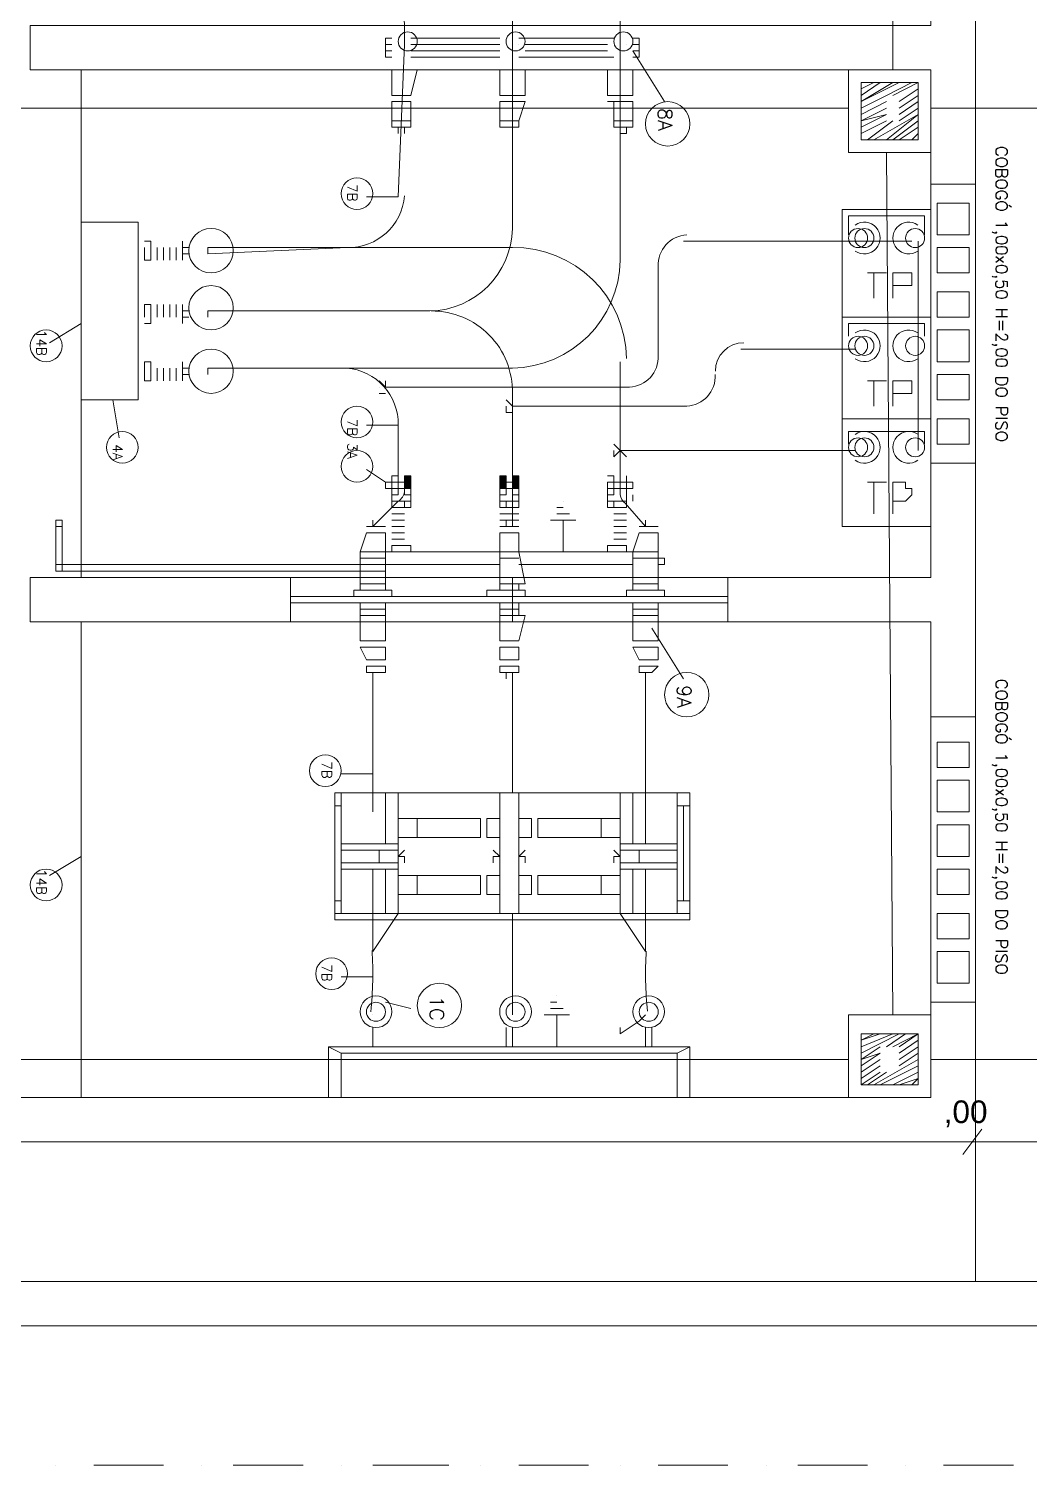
# Model space of a CAD drawing. Header units: inches. Extents: x 5 to 1823, y 18 to 726.
# Drawn here: x 486.98 to 490.52, y 284.27 to 289.36 of the extents above; entities that cross this region are included whole.
import ezdxf

# ---------------------------------------------------------------- set-up
doc = ezdxf.new("R2010")
doc.units = ezdxf.units.IN
doc.header["$MEASUREMENT"] = 0
for name, color, linetype in [('PDF2_0', 7, 'Continuous'), ('PDF2_01', 1, 'Continuous'), ('PDF2_03', 3, 'Continuous'), ('PDF2_06', 6, 'Continuous'), ('PDF2_EL0001', 1, 'Continuous'), ('PDF2_QUADROS', 1, 'Continuous'), ('PDF2_Texto', 1, 'Continuous')]:
    doc.layers.add(name, color=color, linetype=linetype)
for name, color, linetype, true_color in [('PDF2_02', 7, 'Continuous', 0xdcdcdc), ('PDF2_EL0012', 7, 'Continuous', 0x00dddd), ('PDF2_ENIT-EL00132', 7, 'Continuous', 0x00dddd), ('PDF2_ENIT-EL0C132', 7, 'Continuous', 0x00dddd), ('PDF2_TUB-ELETRICA', 7, 'Continuous', 0x7fbfff)]:
    doc.layers.add(name, color=color, linetype=linetype, true_color=true_color)
doc.styles.add('PDF Arial', font='arial.ttf')
doc.styles.add('PDF RomanS', font='romans__.ttf')

msp = doc.modelspace()

# ---------------------------------------------------------------- linework, layer by layer
at = {"layer": 'PDF2_0', "lineweight": 5}
for points in [[(488.2637, 289.2582), (488.2412, 289.2582), (488.2412, 289.3256), (488.2637, 289.3256)], [(488.331, 289.3256), (488.6454, 289.3256)], [(488.7127, 289.3256), (489.0495, 289.3256)], [(489.1168, 289.3256), (489.1393, 289.3256), (489.1393, 289.2582), (489.1168, 289.2582)], [(488.2412, 289.3031), (488.2637, 289.3031)], [(488.2412, 289.2807), (488.2637, 289.2807)], [(488.2861, 289.3031), (488.2861, 289.3031)], [(488.3086, 289.3031), (488.3086, 289.3031)], [(488.3086, 289.3031), (488.3086, 289.3031)], [(488.331, 289.3031), (488.6454, 289.3031)], [(488.331, 289.2807), (488.6454, 289.2807)], [(488.331, 289.2582), (488.6454, 289.2582)], [(488.6678, 289.3031), (488.6678, 289.3031)], [(488.6903, 289.3031), (488.6903, 289.3031)], [(488.7127, 289.3031), (488.7127, 289.3031)], [(488.7127, 289.2582), (489.0495, 289.2582)], [(488.7352, 289.3031), (489.027, 289.3031)], [(488.7352, 289.2807), (489.027, 289.2807)], [(489.0719, 289.3031), (489.0719, 289.3031)], [(489.0944, 289.3031), (489.0944, 289.3031)], [(489.1168, 289.3031), (489.1393, 289.3031)], [(489.1168, 289.2807), (489.1393, 289.2807)], [(488.2637, 289.2133), (488.331, 289.2133), (488.3535, 289.2133), (488.331, 289.1235), (488.2637, 289.1235), (488.2637, 289.2133), (488.331, 289.2133)], [(488.6454, 289.2133), (488.7352, 289.2133)], [(489.027, 289.2133), (489.1168, 289.2133)], [(488.331, 289.1235), (488.2637, 289.1235)], [(488.7352, 289.1235), (488.6454, 289.1235)], [(489.1168, 289.1235), (489.027, 289.1235)], [(488.3086, 289.0113), (488.331, 289.0113), (488.2637, 289.0113), (488.2637, 289.0337), (488.2637, 289.1011), (488.331, 289.1011)], [(488.2637, 289.1011), (488.331, 289.1011), (488.331, 289.0337), (488.331, 289.0113)], [(488.331, 289.1011), (488.331, 289.1011)], [(488.6678, 289.0113), (488.6903, 289.0113), (488.6903, 288.9888), (488.6903, 289.0113), (488.6903, 288.9888), (488.6903, 289.0113), (488.7127, 289.0113), (488.6454, 289.0113), (488.6454, 289.0337), (488.6454, 289.1011), (488.7352, 289.1011)], [(488.6454, 289.1011), (488.7352, 289.1011), (488.7127, 289.0337), (488.7127, 289.0113)], [(488.7352, 289.1011), (488.7352, 289.1011)], [(489.027, 289.1011), (489.1168, 289.1011), (489.1168, 289.0337), (489.1168, 289.0113), (489.0495, 289.0113), (489.0719, 289.0113), (489.0719, 288.9888), (489.0944, 288.9888), (489.0944, 289.0113), (489.0719, 289.0113), (489.0719, 288.9888), (489.0719, 289.0113)], [(489.1168, 289.1011), (489.0495, 289.1011), (489.0495, 289.0337), (489.0495, 289.0113)], [(489.1168, 289.1011), (489.1168, 289.1011)], [(488.2637, 289.0337), (488.2637, 289.0337)], [(488.2861, 289.0113), (488.2861, 289.0113)], [(488.6454, 289.0337), (488.6454, 289.0337)], [(489.0495, 289.0337), (489.0495, 289.0337)], [(489.0944, 289.0113), (489.0944, 289.0113)], [(490.1496, 288.6296), (490.1496, 288.6969), (489.8802, 288.6969), (489.8802, 288.6296)], [(487.1635, 288.6745), (487.3656, 288.6745), (487.3656, 288.0458), (487.1635, 288.0458)], [(487.388, 288.5847), (487.388, 288.5398), (487.4105, 288.5398), (487.4105, 288.6071), (487.388, 288.6071)], [(487.5228, 288.6071), (487.5228, 288.6071)], [(489.9027, 288.6071), (489.9027, 288.6071)], [(489.9027, 288.6071), (489.9027, 288.6071)], [(490.1272, 288.6071), (490.1272, 288.6071)], [(490.1272, 288.6071), (490.1272, 288.6071)], [(487.388, 288.5847), (487.388, 288.5847)], [(487.4105, 288.5847), (487.4105, 288.5847)], [(487.4329, 288.5847), (487.4329, 288.5847)], [(487.4329, 288.5847), (487.4329, 288.5398)], [(487.4554, 288.5847), (487.4554, 288.5847)], [(487.4554, 288.5398), (487.4554, 288.5847), (487.4554, 288.5398)], [(487.4779, 288.5847), (487.4779, 288.5847)], [(487.4779, 288.5847), (487.4779, 288.5398)], [(487.5003, 288.5847), (487.5003, 288.5847)], [(487.5003, 288.5847), (487.5003, 288.5398)], [(487.5452, 288.5847), (487.5228, 288.5847)], [(487.5452, 288.5622), (487.5228, 288.5622)], [(487.388, 288.5398), (487.388, 288.5398)], [(487.4105, 288.5398), (487.4105, 288.5398)], [(487.4329, 288.5398), (487.4329, 288.5398)], [(487.4554, 288.5398), (487.4554, 288.5398)], [(487.4779, 288.5398), (487.4779, 288.5398)], [(487.5003, 288.5398), (487.5003, 288.5398)], [(487.5228, 288.5398), (487.5228, 288.5398)], [(489.9476, 288.4949), (490.0149, 288.4949)], [(489.97, 288.4949), (489.97, 288.4051)], [(490.0374, 288.4051), (490.0374, 288.4949), (490.0823, 288.4949), (490.1047, 288.4949), (490.1047, 288.4724), (490.1047, 288.45), (490.0823, 288.45), (490.0374, 288.45)], [(487.388, 288.3153), (487.4105, 288.3153), (487.4105, 288.3826), (487.388, 288.3826), (487.388, 288.3377)], [(487.388, 288.3826), (487.388, 288.3826)], [(487.4105, 288.3826), (487.4105, 288.3826)], [(487.4329, 288.3826), (487.4329, 288.3377)], [(487.4329, 288.3826), (487.4329, 288.3826)], [(487.4554, 288.3377), (487.4554, 288.3826), (487.4554, 288.3377)], [(487.4554, 288.3826), (487.4554, 288.3826)], [(487.4779, 288.3826), (487.4779, 288.3377)], [(487.4779, 288.3826), (487.4779, 288.3826)], [(487.5003, 288.3826), (487.5003, 288.3377)], [(487.5003, 288.3826), (487.5003, 288.3826)], [(487.5228, 288.3826), (487.5228, 288.3826)], [(487.5452, 288.3602), (487.5228, 288.3602)], [(487.388, 288.3377), (487.388, 288.3377)], [(487.4105, 288.3377), (487.4105, 288.3377)], [(487.4329, 288.3377), (487.4329, 288.3377)], [(487.4554, 288.3377), (487.4554, 288.3377)], [(487.4779, 288.3377), (487.4779, 288.3377)], [(487.5003, 288.3377), (487.5003, 288.3377)], [(487.5452, 288.3377), (487.5228, 288.3377)], [(487.5228, 288.3153), (487.5228, 288.3153)], [(490.1496, 288.2704), (490.1496, 288.3153), (489.8802, 288.3153), (489.8802, 288.2704)], [(489.9027, 288.2254), (489.9027, 288.2254)], [(489.9027, 288.2254), (489.9027, 288.2254)], [(490.1272, 288.2254), (490.1272, 288.2254)], [(490.1272, 288.2254), (490.1272, 288.2254)], [(487.388, 288.1805), (487.388, 288.1805)], [(487.4105, 288.1581), (487.4105, 288.1581)], [(487.4329, 288.1581), (487.4329, 288.1132)], [(487.4329, 288.1581), (487.4329, 288.1581)], [(487.4554, 288.1132), (487.4554, 288.1581), (487.4554, 288.1132)], [(487.4554, 288.1581), (487.4554, 288.1581)], [(487.4779, 288.1581), (487.4779, 288.1132)], [(487.4779, 288.1581), (487.4779, 288.1581)], [(487.5003, 288.1581), (487.5003, 288.1132)], [(487.5003, 288.1581), (487.5003, 288.1581)], [(487.5228, 288.1805), (487.5228, 288.1805)], [(487.5452, 288.1581), (487.5228, 288.1581)], [(487.388, 288.1132), (487.388, 288.1132)], [(487.4105, 288.1132), (487.4105, 288.1132)], [(487.4329, 288.1132), (487.4329, 288.1132)], [(487.4554, 288.1132), (487.4554, 288.1132)], [(487.4779, 288.1132), (487.4779, 288.1132)], [(487.5003, 288.1132), (487.5003, 288.1132)], [(487.5452, 288.1356), (487.5228, 288.1356)], [(487.5228, 288.1132), (487.5228, 288.1132)], [(489.9476, 288.1132), (490.0149, 288.1132)], [(489.97, 288.1132), (489.97, 288.0234)], [(490.0374, 288.0234), (490.0374, 288.1132), (490.0823, 288.1132), (490.1047, 288.1132), (490.1047, 288.0907), (490.1047, 288.0683), (490.0823, 288.0683), (490.0374, 288.0683)], [(490.1496, 287.8887), (490.1496, 287.9336), (489.8802, 287.9336), (489.8802, 287.8887)], [(489.9027, 287.8662), (489.9027, 287.8662)], [(489.9027, 287.8662), (489.9027, 287.8662)], [(490.1272, 287.8662), (490.1272, 287.8662)], [(490.1272, 287.8662), (490.1272, 287.8662)], [(488.2637, 287.7091), (488.2637, 287.7315), (488.2637, 287.7764), (488.2861, 287.7764), (488.2861, 287.7091), (488.2637, 287.7091), (488.2637, 287.6866), (488.2637, 287.6641), (488.331, 287.6641), (488.331, 287.6866), (488.2637, 287.6866), (488.2637, 287.6641)], [(488.2637, 287.7315), (488.2637, 287.7764), (488.2637, 287.7315)], [(488.2637, 287.754), (488.2637, 287.754)], [(488.2637, 287.7315), (488.2637, 287.7315)], [(488.2637, 287.7315), (488.2637, 287.7315)], [(488.2861, 287.754), (488.3086, 287.754)], [(488.331, 287.7091), (488.331, 287.7315), (488.3086, 287.7315), (488.3086, 287.7764), (488.3086, 287.7091), (488.331, 287.7091), (488.331, 287.6866)], [(488.3086, 287.7764), (488.3086, 287.7764)], [(488.331, 287.7764), (488.3086, 287.7764), (488.331, 287.7764)], [(488.3086, 287.7315), (488.3086, 287.7315)], [(488.331, 287.754), (488.331, 287.754)], [(488.6454, 287.7764), (488.6678, 287.7764), (488.6454, 287.7764)], [(488.6454, 287.754), (488.6454, 287.754)], [(488.6678, 287.754), (488.6903, 287.754)], [(488.7127, 287.7315), (488.7127, 287.7091), (488.6903, 287.7091), (488.6903, 287.7764), (488.6903, 287.7315), (488.6903, 287.6192)], [(488.7127, 287.7764), (488.6903, 287.7764)], [(488.7127, 287.7764), (488.7127, 287.7764)], [(488.7127, 287.754), (488.7127, 287.754)], [(488.7127, 287.7315), (488.7127, 287.7315)], [(488.7127, 287.7315), (488.7127, 287.7315)], [(489.027, 287.7091), (489.027, 287.7315), (489.0495, 287.7315), (489.0495, 287.7764), (489.0495, 287.7091), (489.027, 287.7091), (489.027, 287.6866), (489.027, 287.6641), (489.0944, 287.6641), (489.0944, 287.6866), (489.027, 287.6866)], [(489.027, 287.7764), (489.0495, 287.7764), (489.027, 287.7764)], [(489.027, 287.754), (489.027, 287.754)], [(489.0495, 287.7764), (489.0495, 287.7764)], [(489.0495, 287.7315), (489.0495, 287.7764), (489.0495, 287.7315)], [(489.0495, 287.754), (489.0719, 287.754)], [(489.0495, 287.7315), (489.0495, 287.7315)], [(489.0719, 287.7764), (489.0719, 287.7091)], [(489.0944, 287.7764), (489.0944, 287.7315), (489.0944, 287.7091), (489.0944, 287.6866), (489.0944, 287.6641)], [(489.0944, 287.7764), (489.0944, 287.7764)], [(489.0944, 287.7315), (489.0944, 287.7764), (489.0944, 287.7315)], [(489.0944, 287.754), (489.0944, 287.754)], [(489.0944, 287.7315), (489.0944, 287.7315)], [(489.0944, 287.7315), (489.0944, 287.7315)], [(489.9476, 287.754), (490.0149, 287.754)], [(489.97, 287.754), (489.97, 287.6417)], [(490.0374, 287.6417), (490.0374, 287.754), (490.0823, 287.754), (490.0823, 287.7315), (490.1047, 287.7315), (490.1047, 287.7091), (490.0823, 287.6866), (490.0374, 287.6866)], [(488.3086, 287.6866), (488.3086, 287.6641)], [(488.6454, 287.7091), (488.6454, 287.6866)], [(488.6678, 287.6866), (488.6678, 287.6641)], [(488.6903, 287.6866), (488.6903, 287.6641)], [(488.7127, 287.7091), (488.7127, 287.6866)], [(488.8699, 287.6866), (488.8699, 287.6866)], [(489.0495, 287.6866), (489.0495, 287.6641)], [(489.0944, 287.7091), (489.0944, 287.7091)], [(489.0944, 287.7091), (489.0944, 287.7091)], [(489.1168, 287.7091), (489.1168, 287.6866)], [(488.2637, 287.6417), (488.2637, 287.6417)], [(488.2637, 287.6417), (488.2637, 287.6417)], [(488.3086, 287.6417), (488.2637, 287.6417)], [(488.3086, 287.6417), (488.3086, 287.6417)], [(488.3086, 287.6417), (488.3086, 287.6417)], [(488.6454, 287.6417), (488.7127, 287.6417)], [(488.6454, 287.6417), (488.6454, 287.6417)], [(488.8474, 287.6641), (488.8699, 287.6641)], [(488.8474, 287.6417), (488.8923, 287.6417)], [(489.0495, 287.6417), (489.0495, 287.6417)], [(489.0944, 287.6417), (489.0495, 287.6417)], [(487.1411, 287.4396), (487.0962, 287.4396), (487.0737, 287.4396), (487.0737, 287.4621), (487.0737, 287.5968), (487.0962, 287.5968), (487.0962, 287.4621), (487.0962, 287.4396), (488.2412, 287.4396)], [(488.1739, 287.5968), (488.1739, 287.5968)], [(488.2188, 287.5968), (488.1963, 287.5968), (488.1739, 287.5968), (488.2412, 287.5968)], [(488.1963, 287.6192), (488.1963, 287.5968), (488.1963, 287.6192)], [(488.1963, 287.6192), (488.1963, 287.5968), (488.1963, 287.6192)], [(488.1963, 287.5968), (488.2412, 287.5968), (488.1963, 287.5968)], [(488.2412, 287.5968), (488.2412, 287.5968)], [(488.2637, 287.6192), (488.2637, 287.6192)], [(488.3086, 287.6192), (488.2637, 287.6192)], [(488.2637, 287.5968), (488.2637, 287.5968)], [(488.3086, 287.5968), (488.2637, 287.5968)], [(488.3086, 287.6192), (488.3086, 287.6192)], [(488.3086, 287.5968), (488.3086, 287.5968)], [(488.6454, 287.6192), (488.6454, 287.6192)], [(488.6454, 287.6192), (488.6678, 287.6192), (488.6903, 287.6192), (488.6903, 287.5968), (488.6678, 287.5968), (488.6678, 287.6192), (488.6678, 287.5968), (488.6903, 287.5968), (488.7127, 287.5968), (488.6454, 287.5968), (488.6903, 287.5968), (488.6454, 287.5968), (488.6678, 287.5968)], [(488.6454, 287.5968), (488.6454, 287.5968)], [(488.6678, 287.5968), (488.6678, 287.5968)], [(488.7127, 287.6192), (488.6903, 287.6192), (488.6903, 287.5968), (488.7127, 287.5968)], [(488.6903, 287.5968), (488.7127, 287.5968), (488.6903, 287.5968)], [(488.7127, 287.6192), (488.7127, 287.6192)], [(488.7127, 287.5968), (488.7127, 287.5968)], [(488.825, 287.6192), (488.9148, 287.6192)], [(489.0495, 287.6192), (489.0495, 287.6192)], [(489.0944, 287.6192), (489.0495, 287.6192)], [(489.0495, 287.5968), (489.0495, 287.5968)], [(489.0944, 287.5968), (489.0495, 287.5968)], [(489.0944, 287.6192), (489.0944, 287.6192)], [(489.0944, 287.5968), (489.0944, 287.5968)], [(489.1393, 287.5968), (489.1393, 287.5968)], [(489.1618, 287.5968), (489.1393, 287.5968), (489.1618, 287.5968)], [(489.1618, 287.6192), (489.1618, 287.5968), (489.1618, 287.6192)], [(489.2067, 287.5968), (489.1618, 287.5968), (489.2067, 287.5968), (489.1842, 287.5968)], [(488.1514, 287.507), (488.1739, 287.5743)], [(488.1739, 287.5743), (488.1739, 287.5743)], [(488.1963, 287.5743), (488.1739, 287.5743), (488.1963, 287.5743)], [(488.2412, 287.5743), (488.1963, 287.5743), (488.2412, 287.5743), (488.2412, 287.507), (488.6454, 287.507), (488.7127, 287.507), (488.7127, 287.5743), (488.6903, 287.5743), (488.7127, 287.5743)], [(488.2637, 287.5743), (488.2637, 287.5743)], [(488.3086, 287.5743), (488.2637, 287.5743)], [(488.2637, 287.5519), (488.2637, 287.5519)], [(488.3086, 287.5519), (488.2637, 287.5519)], [(488.3086, 287.5743), (488.3086, 287.5743)], [(488.3086, 287.5519), (488.3086, 287.5519)], [(488.7127, 287.507), (488.6454, 287.507), (488.6454, 287.3947), (488.7127, 287.3947), (488.7352, 287.3947), (488.7127, 287.507), (489.1168, 287.507), (489.1393, 287.5743), (489.1618, 287.5743), (489.1393, 287.5743)], [(488.6454, 287.507), (488.6454, 287.5743)], [(488.6903, 287.5743), (488.6454, 287.5743), (488.6903, 287.5743)], [(488.6454, 287.5743), (488.6454, 287.5743)], [(489.0495, 287.5743), (489.0495, 287.5743)], [(489.0944, 287.5743), (489.0495, 287.5743)], [(489.0495, 287.5519), (489.0944, 287.5519)], [(489.0944, 287.5743), (489.0944, 287.5743)], [(489.0944, 287.5519), (489.0944, 287.5519)], [(489.1618, 287.5743), (489.2067, 287.5743), (489.1618, 287.5743)], [(489.2067, 287.507), (489.2067, 287.5743)], [(489.2067, 287.5743), (489.2067, 287.5743)], [(488.2412, 287.4845), (488.1514, 287.4845)], [(488.7127, 287.4845), (488.6454, 287.4845)], [(489.2067, 287.507), (489.1168, 287.507), (489.2067, 287.507)], [(489.1168, 287.507), (489.1168, 287.507)], [(489.1168, 287.4845), (489.2067, 287.4845), (489.2291, 287.4845), (489.2291, 287.4621), (489.2067, 287.4621)], [(487.1411, 287.4621), (487.0962, 287.4621), (487.0737, 287.4621), (487.0737, 287.4396)], [(487.0737, 287.4621), (487.0737, 287.4621)], [(488.6454, 287.4621), (488.2412, 287.4621), (487.0962, 287.4621)], [(489.1168, 287.4621), (488.7127, 287.4621)], [(487.9044, 287.4172), (487.9044, 287.26)], [(488.1514, 287.3723), (488.1514, 287.3947), (488.2412, 287.3947), (488.2412, 287.3723)], [(488.2412, 287.3947), (488.2412, 287.3947)], [(488.6454, 287.3723), (488.6454, 287.3947), (488.7127, 287.3947), (488.7127, 287.3723)], [(488.6903, 287.4172), (488.6903, 287.26)], [(489.2067, 287.3723), (489.2067, 287.3947), (489.1168, 287.3947), (489.1168, 287.3723)], [(489.4536, 287.4172), (489.4536, 287.26)], [(489.4536, 287.3498), (487.9044, 287.3498)], [(489.4536, 287.3274), (487.9044, 287.3274)], [(488.2637, 287.3274), (488.129, 287.3274), (488.2637, 287.3274)], [(488.1514, 287.3049), (488.1514, 287.3274)], [(488.2412, 287.3049), (488.2412, 287.3274)], [(488.6005, 287.3274), (488.7352, 287.3274), (488.6005, 287.3274)], [(488.6454, 287.3049), (488.6454, 287.3274)], [(488.7127, 287.2825), (488.7127, 287.3049), (488.7127, 287.3274)], [(489.2291, 287.3274), (489.0944, 287.3274), (489.2291, 287.3274)], [(489.1168, 287.3049), (489.2067, 287.3049), (489.2067, 287.2825), (489.1168, 287.2825), (489.1168, 287.3049), (489.1168, 287.3274)], [(489.2067, 287.3049), (489.2067, 287.3274)], [(488.1514, 287.2825), (488.2412, 287.2825)], [(488.6454, 287.2825), (488.6454, 287.3049), (488.7127, 287.3049)], [(489.2067, 287.2825), (489.2067, 287.1927), (489.1168, 287.1927), (489.1168, 287.2825)], [(488.2412, 287.1927), (488.1514, 287.1927)], [(488.7127, 287.1927), (488.6454, 287.1927)], [(489.1168, 287.1927), (489.2067, 287.1927)], [(488.2412, 287.1253), (488.1963, 287.1253), (488.2412, 287.1253), (488.2412, 287.1702), (488.1514, 287.1702), (488.1739, 287.1253)], [(488.2412, 287.1702), (488.1514, 287.1702)], [(488.1963, 287.1253), (488.1739, 287.1253), (488.1963, 287.1253)], [(488.6454, 287.1702), (488.6454, 287.1253)], [(488.6903, 287.1253), (488.6454, 287.1253), (488.6903, 287.1253)], [(488.7127, 287.1702), (488.7127, 287.1253)], [(489.1168, 287.1702), (489.1393, 287.1253)], [(489.1618, 287.1253), (489.2067, 287.1253), (489.1618, 287.1253)], [(489.2067, 287.1702), (489.2067, 287.1253)], [(488.2412, 287.1028), (488.2412, 287.0804), (488.1739, 287.0804), (488.1963, 287.0804), (488.1963, 287.0579), (488.1963, 287.0804), (488.2188, 287.0804)], [(488.1739, 287.1028), (488.1963, 287.1028), (488.1739, 287.1028), (488.1739, 287.0804)], [(488.1963, 287.1028), (488.2412, 287.1028), (488.1963, 287.1028)], [(488.1963, 287.0579), (488.1963, 287.0804), (488.1963, 287.0579)], [(488.2412, 287.1028), (488.2412, 287.1028)], [(488.6454, 287.1028), (488.6454, 287.0804), (488.7127, 287.0804), (488.6903, 287.0804)], [(488.6903, 287.1028), (488.7127, 287.1028), (488.6903, 287.1028)], [(488.7127, 287.1028), (488.7127, 287.1028)], [(488.7127, 287.1028), (488.7127, 287.0804)], [(489.1618, 287.1028), (489.1393, 287.1028), (489.1618, 287.1028)], [(489.1393, 287.1028), (489.1393, 287.1028)], [(489.1393, 287.1028), (489.1393, 287.0804)], [(489.1618, 287.0579), (489.1618, 287.0804), (489.1618, 287.0579)], [(489.1618, 287.0579), (489.1618, 287.0804), (489.1618, 287.0579)], [(489.2067, 287.1028), (489.1842, 287.0804)], [(489.3189, 286.6538), (489.3189, 286.2048), (488.0616, 286.2048), (488.0616, 286.6538), (489.3189, 286.6538), (488.0616, 286.6538)], [(488.0841, 286.2272), (488.0841, 286.6538)], [(489.1168, 286.3844), (489.1168, 286.2272), (489.0719, 286.2272), (489.0719, 286.6538), (489.1168, 286.6538), (489.1168, 286.4742)], [(489.274, 286.6538), (489.274, 286.2272)], [(488.0841, 286.2721), (488.0841, 286.6089)], [(489.2965, 286.6089), (489.2965, 286.2721)], [(488.2861, 286.4742), (488.0841, 286.4742)], [(488.2861, 286.4517), (488.0841, 286.4517)], [(488.3086, 286.4517), (488.2861, 286.4293), (488.3086, 286.4293), (488.3086, 286.4068)], [(488.6229, 286.4068), (488.6229, 286.4293), (488.6454, 286.4293), (488.6229, 286.4517)], [(488.7352, 286.4517), (488.7127, 286.4293), (488.7352, 286.4293), (488.7352, 286.4068)], [(488.7352, 286.4517), (488.7352, 286.4517)], [(489.0495, 286.4517), (489.0719, 286.4293), (489.0495, 286.4293), (489.0495, 286.4068)], [(489.0719, 286.4517), (489.274, 286.4517)], [(488.0841, 286.4068), (488.2861, 286.4068)], [(488.0841, 286.3844), (488.2861, 286.3844)], [(488.1963, 286.3844), (488.1963, 286.0925), (488.2861, 286.2272)], [(489.274, 286.4068), (489.0719, 286.4068)], [(489.1618, 286.3844), (489.1618, 286.0925), (489.0719, 286.2272)], [(489.3189, 286.2272), (488.0616, 286.2272)], [(488.825, 285.9129), (488.8474, 285.9129)], [(488.8474, 285.9353), (488.8474, 285.9353)], [(488.1963, 285.868), (488.1963, 285.868)], [(488.1963, 285.868), (488.1963, 285.868)], [(488.6903, 285.868), (488.6903, 285.868)], [(488.6903, 285.868), (488.6903, 285.868)], [(488.8025, 285.868), (488.8923, 285.868)], [(488.825, 285.8904), (488.8699, 285.8904)], [(489.1618, 285.868), (489.1618, 285.868)], [(489.1618, 285.868), (489.1618, 285.868)], [(488.1963, 285.7557), (488.1963, 285.8231), (488.1963, 285.7557)], [(488.6678, 285.8231), (488.6678, 285.7557)], [(488.6903, 285.8231), (488.6903, 285.7557)], [(489.1618, 285.8231), (489.1618, 285.7557)], [(489.1842, 285.8231), (489.1842, 285.7557)], [(489.3189, 285.7557), (489.0719, 285.7557), (488.3535, 285.7557), (488.0392, 285.7557)], [(488.0841, 285.5761), (488.0841, 285.7333), (488.0392, 285.7557), (488.0392, 285.5761)], [(489.274, 285.5761), (489.274, 285.7333), (489.3189, 285.7557), (489.3189, 285.5761)], [(489.274, 285.7333), (489.0944, 285.7333), (488.3535, 285.7333), (488.0841, 285.7333)]]:
    msp.add_lwpolyline(points, dxfattribs=at)
for points in [[(488.6454, 289.1235), (488.6454, 289.2133), (488.7352, 289.2133), (488.7352, 289.1235)], [(489.027, 289.1235), (489.027, 289.2133), (489.1168, 289.2133), (489.1168, 289.1235)], [(488.3086, 289.0337), (488.2637, 289.0337), (488.3086, 289.0337), (488.2637, 289.0337)], [(488.3086, 289.0113), (488.3086, 288.9888), (488.3086, 289.0113), (488.2861, 289.0113), (488.2861, 288.9888), (488.2861, 289.0113)], [(488.3086, 289.0337), (488.331, 289.0337), (488.3086, 289.0337), (488.331, 289.0337)], [(488.6903, 289.0337), (488.6454, 289.0337), (488.6903, 289.0337), (488.6454, 289.0337)], [(488.6903, 289.0337), (488.7127, 289.0337), (488.6903, 289.0337), (488.7127, 289.0337)], [(489.0719, 289.0337), (489.0495, 289.0337), (489.0719, 289.0337), (489.0495, 289.0337)], [(489.0719, 289.0337), (489.1168, 289.0337), (489.0719, 289.0337), (489.1168, 289.0337)], [(490.1721, 288.3377), (489.8578, 288.3377), (489.8578, 288.7194), (490.1721, 288.7194)], [(487.5228, 288.6071), (487.5228, 288.5398)], [(487.5228, 288.3153), (487.5228, 288.3826)], [(490.1721, 287.9785), (489.8578, 287.9785), (489.8578, 288.3377), (490.1721, 288.3377)], [(487.388, 288.1805), (487.388, 288.1132), (487.4105, 288.1132), (487.4105, 288.1805)], [(487.5228, 288.1132), (487.5228, 288.1805)], [(490.1721, 287.5968), (489.8578, 287.5968), (489.8578, 287.9785), (490.1721, 287.9785)], [(488.2412, 287.754), (488.331, 287.754), (488.331, 287.7315), (488.2412, 287.7315)], [(488.3086, 287.7315), (488.331, 287.7315), (488.331, 287.7764), (488.3086, 287.7764)], [(488.6678, 287.7091), (488.6678, 287.7764), (488.6678, 287.7315), (488.6454, 287.7315), (488.6454, 287.7091)], [(488.6678, 287.7315), (488.6454, 287.7315), (488.6454, 287.7764), (488.6678, 287.7764)], [(488.6454, 287.754), (488.7127, 287.754), (488.7127, 287.7315), (488.6454, 287.7315)], [(488.6903, 287.7315), (488.7127, 287.7315), (488.7127, 287.7764), (488.6903, 287.7764)], [(489.027, 287.754), (489.1168, 287.754), (489.1168, 287.7315), (489.027, 287.7315)], [(488.7127, 287.6866), (488.6454, 287.6866), (488.6454, 287.6641), (488.7127, 287.6641)], [(487.0737, 287.5968), (487.0962, 287.5968), (487.0962, 287.6192), (487.0737, 287.6192)], [(488.1963, 287.5968), (488.1739, 287.5968)], [(489.1393, 287.5968), (489.1842, 287.5968), (489.1618, 287.5968), (489.1618, 287.6192), (489.1618, 287.5968)], [(488.331, 287.507), (488.2637, 287.507), (488.2637, 287.5294), (488.331, 287.5294)], [(489.0944, 287.507), (489.027, 287.507), (489.027, 287.5294), (489.0944, 287.5294)], [(488.1514, 287.3947), (488.2412, 287.3947), (488.2412, 287.507), (488.1514, 287.507), (488.2412, 287.507), (488.1514, 287.507)], [(489.2067, 287.3947), (489.1168, 287.3947), (489.1168, 287.507), (489.2067, 287.507)], [(488.129, 287.3498), (488.2637, 287.3498), (488.2637, 287.3723), (488.129, 287.3723)], [(488.7352, 287.3723), (488.6005, 287.3723), (488.6005, 287.3498), (488.7352, 287.3498)], [(489.0944, 287.3723), (489.2291, 287.3723), (489.2291, 287.3498), (489.0944, 287.3498)], [(488.1514, 287.1927), (488.1514, 287.2825), (488.1514, 287.3049), (488.2412, 287.3049), (488.2412, 287.2825), (488.2412, 287.1927)], [(488.7127, 287.1927), (488.7352, 287.2825), (488.7127, 287.2825), (488.6454, 287.2825), (488.6454, 287.1927)], [(488.6454, 287.1702), (488.7127, 287.1702)], [(488.6903, 287.1253), (488.7127, 287.1253)], [(489.2067, 287.1702), (489.1168, 287.1702)], [(489.1618, 287.1253), (489.1393, 287.1253)], [(488.6903, 287.1028), (488.6454, 287.1028)], [(488.6678, 287.0579), (488.6678, 287.0804), (488.6903, 287.0804), (488.6903, 287.0579), (488.6903, 287.0804), (488.6678, 287.0804)], [(489.1842, 287.0804), (489.1393, 287.0804), (489.1618, 287.0804)], [(489.1618, 287.1028), (489.2067, 287.1028)], [(488.0616, 286.6538), (488.0616, 286.6089), (488.0841, 286.6089), (488.0841, 286.6538)], [(488.2412, 286.4742), (488.2412, 286.6538), (488.2861, 286.6538), (488.2861, 286.2272), (488.2412, 286.2272), (488.2412, 286.3844), (488.2412, 286.2272), (488.2861, 286.2272), (488.2861, 286.6538), (488.2412, 286.6538)], [(488.6454, 286.6538), (488.6454, 286.2272), (488.7127, 286.2272), (488.7127, 286.6538)], [(489.274, 286.6538), (489.274, 286.6089), (489.3189, 286.6089), (489.3189, 286.6538)], [(488.2861, 286.564), (488.2861, 286.4966), (488.3535, 286.4966), (488.3535, 286.564)], [(488.3535, 286.564), (488.3535, 286.4966), (488.578, 286.4966), (488.578, 286.564)], [(488.6005, 286.564), (488.6005, 286.4966), (488.6454, 286.4966), (488.6454, 286.564)], [(488.7127, 286.564), (488.7127, 286.4966), (488.7576, 286.4966), (488.7576, 286.564)], [(488.7801, 286.564), (488.7801, 286.4966), (489.0046, 286.4966), (489.0046, 286.564)], [(489.0046, 286.564), (489.0046, 286.4966), (489.0719, 286.4966), (489.0719, 286.564)], [(489.274, 286.4742), (489.274, 286.3844), (489.0719, 286.3844), (489.0719, 286.4742)], [(488.2861, 286.3619), (488.2861, 286.2946), (488.3535, 286.2946), (488.3535, 286.3619)], [(488.3535, 286.3619), (488.3535, 286.2946), (488.578, 286.2946), (488.578, 286.3619)], [(488.6005, 286.3619), (488.6005, 286.2946), (488.6454, 286.2946), (488.6454, 286.3619)], [(488.7127, 286.3619), (488.7127, 286.2946), (488.7576, 286.2946), (488.7576, 286.3619)], [(488.7801, 286.3619), (488.7801, 286.2946), (489.0046, 286.2946), (489.0046, 286.3619)], [(489.0046, 286.3619), (489.0046, 286.2946), (489.0719, 286.2946), (489.0719, 286.3619)], [(488.0616, 286.2721), (488.0616, 286.2272), (488.0841, 286.2272), (488.0841, 286.2721)], [(489.274, 286.2721), (489.274, 286.2272), (489.3189, 286.2272), (489.3189, 286.2721)]]:
    msp.add_lwpolyline(points, close=True, dxfattribs=at)
at = {"layer": 'PDF2_0', "lineweight": 0}
for points in [[(490.1721, 289.0786), (490.5987, 289.0786)], [(487.6126, 288.5847), (487.6126, 288.5622), (487.6126, 288.5847)], [(487.6126, 288.3602), (487.6126, 288.3377), (487.6126, 288.3602)], [(487.6126, 288.1581), (487.6126, 288.1581)], [(487.6126, 288.1356), (487.6126, 288.1581)], [(489.0719, 287.8887), (489.0719, 287.8662), (489.0495, 287.8887)], [(489.0495, 287.8662), (489.0495, 287.8438), (489.0719, 287.8662)], [(489.0944, 287.8438), (489.0719, 287.8662), (489.0944, 287.8662)], [(489.0719, 287.8438), (489.0719, 287.8438)], [(488.8699, 287.507), (488.8699, 287.6192)], [(488.2412, 287.507), (488.2637, 287.507)], [(489.1168, 287.507), (489.0944, 287.507)], [(488.8474, 285.7557), (488.8474, 285.868)], [(489.0719, 285.8231), (489.0719, 285.8006), (489.1393, 285.8455), (489.1618, 285.868)], [(490.1721, 285.7108), (490.5987, 285.7108)]]:
    msp.add_lwpolyline(points, dxfattribs=at)
at = {"layer": 'PDF2_0', "color": 1, "lineweight": 0}
msp.add_lwpolyline([(490.2844, 285.374), (490.3517, 285.4639), (490.2844, 285.374)], dxfattribs=at)
at = {"layer": 'PDF2_0', "lineweight": 5}
for centre, radius in [((488.3198, 289.3144), 0.0337), ((488.3198, 289.3144), 0.0337), ((488.7015, 289.3144), 0.0337), ((488.7015, 289.3144), 0.0337), ((489.0832, 289.3144), 0.0337), ((489.0832, 289.3144), 0.0337), ((487.6238, 288.5735), 0.0786), ((487.6238, 288.5735), 0.0786), ((489.9139, 288.6184), 0.0337), ((489.9363, 288.6184), 0.0337), ((490.116, 288.6184), 0.0337), ((490.116, 288.6184), 0.0337), ((487.6238, 288.3714), 0.0786), ((487.6238, 288.3714), 0.0786), ((489.9139, 288.2367), 0.0337), ((489.9363, 288.2367), 0.0337), ((490.116, 288.2367), 0.0337), ((490.116, 288.2367), 0.0337), ((487.6238, 288.1469), 0.0786), ((487.6238, 288.1469), 0.0786), ((489.9139, 287.8774), 0.0337), ((489.9363, 287.8774), 0.0337), ((490.116, 287.8774), 0.0337), ((490.116, 287.8774), 0.0337), ((488.2075, 285.8792), 0.0561), ((488.2075, 285.8792), 0.0337), ((488.2075, 285.8792), 0.0337), ((488.7015, 285.8792), 0.0561), ((488.7015, 285.8792), 0.0337), ((488.7015, 285.8792), 0.0337), ((489.173, 285.8792), 0.0561), ((489.173, 285.8792), 0.0337), ((489.173, 285.8792), 0.0337)]:
    msp.add_circle(centre, radius, dxfattribs=at)
for centre, start, end in [((489.9364, 288.6183), 235.0725, 124.9275), ((490.0935, 288.6184), 55.0726, 304.9274), ((489.9364, 288.2367), 235.0725, 124.9275), ((490.0935, 288.2367), 55.0726, 304.9274), ((489.9364, 287.8774), 235.0725, 124.9275), ((490.0935, 287.8775), 55.0726, 304.9274)]:
    msp.add_arc(centre, 0.0561, start, end, dxfattribs=at)
at = {"layer": 'PDF2_0', "transparency": 33554559}
for points in [[(488.2637, 287.7764), (488.2637, 287.7315), (488.2637, 287.7315)], [(488.2637, 287.7315), (488.2637, 287.7315), (488.2637, 287.7764)], [(488.331, 287.7764), (488.3086, 287.7764), (488.331, 287.7315)], [(488.3086, 287.7764), (488.331, 287.7315), (488.3086, 287.7315)], [(488.6678, 287.7764), (488.6454, 287.7764), (488.6678, 287.7315)], [(488.6454, 287.7764), (488.6678, 287.7315), (488.6454, 287.7315)], [(488.7127, 287.7764), (488.6903, 287.7764), (488.7127, 287.7315)], [(488.6903, 287.7764), (488.7127, 287.7315), (488.6903, 287.7315)], [(489.0495, 287.7764), (489.0495, 287.7315), (489.0495, 287.7315)], [(489.0495, 287.7315), (489.0495, 287.7315), (489.0495, 287.7764)], [(489.0944, 287.7764), (489.0944, 287.7315), (489.0944, 287.7315)], [(489.0944, 287.7315), (489.0944, 287.7315), (489.0944, 287.7764)]]:
    msp.add_solid(points, dxfattribs=at)
at = {"layer": 'PDF2_01', "lineweight": 5}
for points in [[(487.1635, 289.2133), (487.1635, 287.4172), (487.1635, 289.2133)], [(490.1721, 288.8092), (490.1721, 287.8213)], [(490.3293, 288.8092), (490.3293, 287.8213)], [(487.1635, 287.26), (487.1635, 285.5761), (487.1635, 287.26)], [(490.1721, 285.9129), (490.1721, 287.26)], [(490.3293, 285.9129), (490.3293, 286.9232)], [(490.3293, 285.621), (490.3293, 285.5088), (490.3293, 285.621)], [(490.2394, 285.4189), (490.3293, 285.4189), (490.3966, 285.4189)], [(490.913, 285.4189), (490.3293, 285.4189), (490.3293, 284.925)]]:
    msp.add_lwpolyline(points, dxfattribs=at)
at = {"layer": 'PDF2_02', "color": 2, "lineweight": 5}
for points in [[(491.5641, 297.8125), (491.5641, 284.7678), (467.6752, 284.7678)], [(491.4294, 297.8125), (491.4294, 284.925), (467.6752, 284.925)]]:
    msp.add_lwpolyline(points, dxfattribs=at)
at = {"layer": 'PDF2_02', "lineweight": 5}
for points in [[(487.0737, 284.7678), (487.0737, 284.7678)], [(487.4554, 284.7678), (487.2084, 284.7678)], [(487.5901, 284.7678), (487.5901, 284.7678)], [(487.9493, 284.7678), (487.7024, 284.7678)], [(488.0841, 284.7678), (488.0841, 284.7678)], [(488.4657, 284.7678), (488.1963, 284.7678)], [(488.578, 284.7678), (488.578, 284.7678)], [(488.9597, 284.7678), (488.7127, 284.7678)], [(489.0719, 284.7678), (489.0719, 284.7678)], [(489.4536, 284.7678), (489.2067, 284.7678)], [(489.5883, 284.7678), (489.5883, 284.7678)], [(489.9476, 284.7678), (489.7006, 284.7678)], [(490.0823, 284.7678), (490.0823, 284.7678)], [(490.464, 284.7678), (490.217, 284.7678)], [(487.0737, 284.2739), (487.0737, 284.2739)], [(487.2084, 284.2739), (487.4554, 284.2739)], [(487.5901, 284.2739), (487.5901, 284.2739)], [(487.7024, 284.2739), (487.9493, 284.2739)], [(488.0841, 284.2739), (488.0841, 284.2739)], [(488.1963, 284.2739), (488.4657, 284.2739)], [(488.578, 284.2739), (488.578, 284.2739)], [(488.7127, 284.2739), (488.9597, 284.2739)], [(489.0719, 284.2739), (489.0719, 284.2739)], [(489.2067, 284.2739), (489.4536, 284.2739)], [(489.5883, 284.2739), (489.5883, 284.2739)], [(489.7006, 284.2739), (489.9476, 284.2739)], [(490.0823, 284.2739), (490.0823, 284.2739)], [(490.217, 284.2739), (490.464, 284.2739)]]:
    msp.add_lwpolyline(points, dxfattribs=at)
at = {"layer": 'PDF2_03', "lineweight": 5}
for points in [[(490.1945, 288.6296), (490.1945, 288.7418), (490.3068, 288.7418), (490.3068, 288.6296)], [(490.1945, 288.5847), (490.1945, 288.4949), (490.3068, 288.4949), (490.3068, 288.5847)], [(490.1945, 288.4275), (490.1945, 288.3377), (490.3068, 288.3377), (490.3068, 288.4275)], [(490.1945, 288.1805), (490.1945, 288.2928), (490.3068, 288.2928), (490.3068, 288.1805)], [(490.1945, 288.0458), (490.1945, 288.1356), (490.3068, 288.1356), (490.3068, 288.0458)], [(490.1945, 287.9785), (490.1945, 287.8887), (490.3068, 287.8887), (490.3068, 287.9785)], [(490.1945, 286.7436), (490.1945, 286.8334), (490.3068, 286.8334), (490.3068, 286.7436)], [(490.1945, 286.6987), (490.1945, 286.5865), (490.3068, 286.5865), (490.3068, 286.6987)], [(490.1945, 286.5415), (490.1945, 286.4293), (490.3068, 286.4293), (490.3068, 286.5415)], [(490.1945, 286.2946), (490.1945, 286.3844), (490.3068, 286.3844), (490.3068, 286.2946)], [(490.1945, 286.1374), (490.1945, 286.2272), (490.3068, 286.2272), (490.3068, 286.1374)], [(490.1945, 286.0925), (490.1945, 285.9802), (490.3068, 285.9802), (490.3068, 286.0925)]]:
    msp.add_lwpolyline(points, close=True, dxfattribs=at)
at = {"layer": 'PDF2_06', "lineweight": 5}
for points in [[(490.3293, 296.4204), (490.1721, 296.4204), (490.1721, 297.1613), (485.6817, 297.1613), (485.6817, 294.4222), (485.5245, 294.4222), (485.5245, 297.3185), (490.3293, 297.3185), (490.3293, 296.4204), (490.3293, 293.7711), (490.3293, 291.1218), (490.3293, 288.8092), (490.1721, 288.8092)], [(490.1721, 289.4603), (490.1721, 289.3705), (487.1635, 289.3705), (486.9839, 289.3705), (486.9839, 289.2133), (487.1635, 289.2133), (490.1721, 289.2133), (490.1721, 288.3153)], [(490.3293, 288.7867), (490.3293, 286.9232), (490.3293, 285.4189), (485.5245, 285.4189), (485.5245, 286.564), (485.6817, 286.564), (485.6817, 285.5761), (490.1721, 285.5761), (490.1721, 285.9129), (490.3293, 285.9129)], [(490.3293, 287.8213), (490.1721, 287.8213), (490.1721, 287.4172), (487.1635, 287.4172), (486.9839, 287.4172), (486.9839, 287.26), (487.1635, 287.26), (490.1721, 287.26), (490.1721, 286.2497)], [(490.3293, 286.9232), (490.1721, 286.9232)]]:
    msp.add_lwpolyline(points, dxfattribs=at)
at = {"layer": 'PDF2_EL0001', "lineweight": 5}
for points in [[(490.0374, 291.5708), (490.0374, 289.2133)], [(489.8802, 289.0786), (485.9736, 289.0786)], [(490.0149, 288.9215), (490.0374, 285.868)], [(488.6903, 287.3498), (488.6903, 287.3274)], [(489.8802, 285.7108), (485.9736, 285.7108)]]:
    msp.add_lwpolyline(points, dxfattribs=at)
at = {"layer": 'PDF2_EL0012', "lineweight": 5}
for centre in [(489.2403, 289.0225), (489.3077, 287.0018), (488.4321, 285.9017)]:
    msp.add_circle(centre, 0.0786, dxfattribs=at)
at = {"layer": 'PDF2_ENIT-EL00132', "lineweight": 5}
for points in [[(488.1739, 288.7643), (488.2861, 288.7643)], [(487.0513, 288.2479), (487.1635, 288.3153)], [(487.2982, 287.9111), (487.2758, 288.0458)], [(488.1739, 287.956), (488.2861, 287.956)], [(488.1739, 287.7989), (488.2412, 287.754)], [(488.0841, 286.7212), (488.1963, 286.7212)], [(487.0513, 286.3619), (487.1635, 286.4293)], [(488.0841, 286.0027), (488.1963, 286.0027)]]:
    msp.add_lwpolyline(points, dxfattribs=at)
for centre in [(488.1402, 288.7755), (487.04, 288.2367), (488.1402, 287.9673), (487.3095, 287.8774), (488.1402, 287.8101), (488.0279, 286.7324), (487.04, 286.3283), (488.0504, 286.0139)]:
    msp.add_circle(centre, 0.0561, dxfattribs=at)
at = {"layer": 'PDF2_ENIT-EL0C132', "lineweight": 5}
for points in [[(489.1168, 289.2807), (489.2291, 289.1011)], [(489.1842, 287.2376), (489.2965, 287.0579)], [(488.2412, 285.9129), (488.331, 285.8904)]]:
    msp.add_lwpolyline(points, dxfattribs=at)
at = {"layer": 'PDF2_QUADROS', "lineweight": 5}
for points in [[(489.8802, 289.2133), (489.8802, 288.9215), (490.1721, 288.9215), (490.1721, 289.2133)], [(490.1272, 289.146), (490.0598, 289.1011)], [(489.8802, 285.868), (489.8802, 285.5761), (490.1721, 285.5761), (490.1721, 285.868)], [(490.1272, 285.7333), (490.0598, 285.6884)]]:
    msp.add_lwpolyline(points, close=True, dxfattribs=at)
for points in [[(489.9476, 289.1684), (489.9251, 289.1684), (489.9251, 288.9664), (490.1272, 288.9664), (490.1272, 289.1684), (489.9251, 289.1684)], [(489.9251, 289.146), (489.97, 289.1684)], [(489.9251, 289.1235), (489.9925, 289.1684)], [(490.0374, 289.1684), (489.9251, 289.1011), (490.0598, 289.1684)], [(489.9251, 289.0786), (490.0149, 289.1235), (490.1047, 289.1684)], [(490.0374, 289.1235), (490.1272, 289.1684)], [(490.0598, 289.0786), (490.1272, 289.1235)], [(489.9251, 289.0562), (490.0149, 289.1011)], [(489.9251, 289.0113), (490.0149, 289.0562), (489.9251, 289.0337), (490.0149, 289.0786)], [(489.97, 288.9664), (490.1272, 289.0562), (490.0149, 288.9664)], [(490.0598, 289.0562), (490.1272, 289.1011)], [(490.0598, 289.0337), (490.1272, 289.0786)], [(489.9251, 288.9888), (490.0149, 289.0337)], [(489.9476, 288.9664), (490.0374, 289.0337)], [(490.0374, 288.9664), (490.1272, 289.0337)], [(490.0598, 288.9664), (490.1272, 289.0113)], [(490.1047, 288.9664), (490.1272, 288.9888)], [(489.9476, 285.8006), (489.9251, 285.8006), (489.9251, 285.621), (490.1272, 285.621), (490.1272, 285.8006), (489.9251, 285.8006)], [(489.97, 285.8006), (489.9251, 285.7782), (489.9925, 285.8006)], [(489.9251, 285.7557), (490.0374, 285.8006)], [(489.9251, 285.7333), (490.0598, 285.8006)], [(490.0149, 285.7557), (490.0823, 285.8006)], [(490.0374, 285.7557), (490.1272, 285.8006), (490.0598, 285.7557)], [(489.9251, 285.6884), (489.9925, 285.7333), (489.9251, 285.7108), (489.9925, 285.7557)], [(490.0598, 285.7333), (490.1272, 285.7782)], [(490.0598, 285.7108), (490.1272, 285.7557)], [(489.9251, 285.6659), (489.9925, 285.7108)], [(489.97, 285.621), (490.1272, 285.7108)], [(489.9251, 285.6435), (489.9925, 285.6884)], [(489.9251, 285.621), (489.9925, 285.6659)], [(489.9476, 285.621), (490.0149, 285.6659)], [(489.9925, 285.621), (490.1272, 285.6884)], [(490.0374, 285.621), (490.1272, 285.6659)], [(490.0598, 285.621), (490.1272, 285.6435), (490.1047, 285.621)]]:
    msp.add_lwpolyline(points, dxfattribs=at)
at = {"layer": 'PDF2_TUB-ELETRICA', "lineweight": 5}
for points in [[(488.6903, 293.1873), (488.6903, 289.3031)], [(488.2861, 292.2668), (488.3086, 289.3031), (488.2861, 288.7643)], [(490.1047, 288.6071), (489.2965, 288.6071)], [(490.1272, 288.6071), (490.1272, 287.8662)], [(489.9027, 288.2254), (489.4985, 288.2254)], [(489.3863, 287.8662), (489.0719, 287.8662), (489.9027, 287.8662)], [(488.1963, 286.5865), (488.1963, 287.0804)], [(488.6903, 287.0804), (488.6903, 286.7436)], [(489.1618, 286.4742), (489.1618, 287.0804)], [(488.6903, 286.9906), (488.6903, 286.6538)], [(488.2188, 286.4068), (488.2188, 286.4517)], [(489.1393, 286.4068), (489.1393, 286.4517)], [(488.6903, 286.2272), (488.6903, 285.868)]]:
    msp.add_lwpolyline(points, dxfattribs=at)
for points in [[(489.0719, 292.2444), (489.0719, 289.3031), (489.0719, 288.5398, -0.406385), (488.6903, 288.1581), (487.6126, 288.1581)], [(488.6903, 290.538), (488.6903, 288.652, -0.403708), (488.3984, 288.3602), (487.6126, 288.3602)], [(488.3084, 288.7676, -0.396716), (488.1065, 288.5847), (487.6126, 288.5622)], [(489.3077, 288.6296, 0.414143), (489.2067, 288.5173), (489.2067, 288.1918, -0.414144), (489.0944, 288.0907), (488.2412, 288.0907)], [(489.0944, 288.1918, 0.414195), (488.6903, 288.5847), (487.6126, 288.5847)], [(488.6903, 287.6192), (488.6903, 288.0683, 0.423458), (488.4032, 288.3601)], [(488.2861, 287.7091), (488.2861, 287.7315), (488.2861, 287.956, 0.397689), (488.1033, 288.1579)], [(489.1618, 287.5968), (489.0894, 287.6796, -0.205392), (489.0719, 287.7091), (489.0719, 287.7315), (489.0719, 288.1805)], [(489.4087, 288.1356), (489.4087, 288.1244, -0.414144), (489.2965, 288.0234), (488.6903, 288.0234)], [(488.3086, 287.7203, -0.205392), (488.2861, 287.6866), (488.1963, 287.5968)]]:
    msp.add_lwpolyline(points, format="xyb", dxfattribs=at)
at = {"layer": 'PDF2_TUB-ELETRICA', "lineweight": 0}
for points in [[(488.2188, 288.1132), (488.2412, 288.0907), (488.2637, 288.0907), (488.2412, 288.0907), (488.2412, 288.1132)], [(488.2188, 288.0907), (488.2188, 288.0907)], [(488.2412, 288.0683), (488.2188, 288.0683)], [(488.2412, 288.0683), (488.2412, 288.0683)], [(488.6678, 288.0458), (488.6903, 288.0234), (488.6903, 288.0458)], [(488.6678, 288.0234), (488.6678, 288.0009), (488.6903, 288.0009)], [(488.6903, 288.0009), (488.6903, 288.0234), (488.6903, 288.0009)]]:
    msp.add_lwpolyline(points, dxfattribs=at)
at = {"layer": 'PDF2_TUB-ELETRICA', "lineweight": 5}
for centre, radius, start, end in [((489.5098, 288.1469), 0.101, 90.0069, 179.9931), ((486.9955, 286.0137), 1.2008, 353.5745, 3.949), ((490.343, 286.014), 1.1813, 176.1074, 186.4619)]:
    msp.add_arc(centre, radius, start, end, dxfattribs=at)

# ---------------------------------------------------------------- texts
at = {"layer": 'PDF2_Texto', "attachment_point": 7, "rotation": 270, "style": 'PDF RomanS'}
for s, insert, char_height in [('8A', (489.2062, 289.0786), 0.04999), ('7B', (488.1062, 288.8092), 0.03499), ('14B', (487.006, 288.2928), 0.03499), ('7B 3A', (488.1062, 287.9785), 0.03499), ('4A', (487.2757, 287.8887), 0.03499), ('9A', (489.2736, 287.0355), 0.04999), ('7B', (488.0164, 286.7661), 0.03499), ('14B', (487.006, 286.3844), 0.03499), ('7B', (488.0164, 286.0476), 0.03499), ('1C', (488.3979, 285.9353), 0.04999)]:
    msp.add_mtext(s, dxfattribs=dict(at, insert=insert, char_height=char_height))
at = {"layer": 'PDF2_Texto', "color": 7, "char_height": 0.041997, "attachment_point": 7, "rotation": 270, "style": 'PDF RomanS'}
for insert in [(490.3884, 288.9439), (490.3884, 287.0579)]:
    msp.add_mtext('COBOGÓ 1,00x0,50 H=2,00 DO PISO', dxfattribs=dict(at, insert=insert))
at = {"layer": 'PDF2_Texto', "color": 2, "insert": (490.217, 285.4705), "char_height": 0.07999, "attachment_point": 7, "style": 'PDF Arial'}
msp.add_mtext(',00', dxfattribs=at)

doc.saveas('drawing.dxf')
